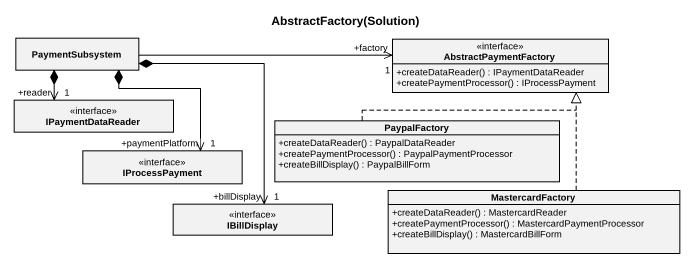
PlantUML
@startuml
title AbstractFactory(Solution)
hide circle
hide empty members
skinparam classAttributeIconSize 0
class PaymentSubsystem
interface AbstractPaymentFactory {
  +createDataReader() : IPaymentDataReader
  +createPaymentProcessor() : IProcessPayment
}
interface IPaymentDataReader
class PaypalFactory {
  +createDataReader() : PaypalDataReader
  +createPaymentProcessor() : PaypalPaymentProcessor
  +createBillDisplay() : PaypalBillForm
}
interface IProcessPayment
interface IBillDisplay
class MastercardFactory {
  +createDataReader() : MastercardReader
  +createPaymentProcessor() : MastercardPaymentProcessor
  +createBillDisplay() : MastercardBillForm
}
PaymentSubsystem -right-> "+factory\n1" AbstractPaymentFactory
PaymentSubsystem *--> "+reader\n1" IPaymentDataReader
PaymentSubsystem *--> "+paymentPlatform\n1" IProcessPayment
PaymentSubsystem *--> "+billDisplay\n1" IBillDisplay
PaypalFactory .up.|> AbstractPaymentFactory
MastercardFactory .up.|> AbstractPaymentFactory
@enduml
